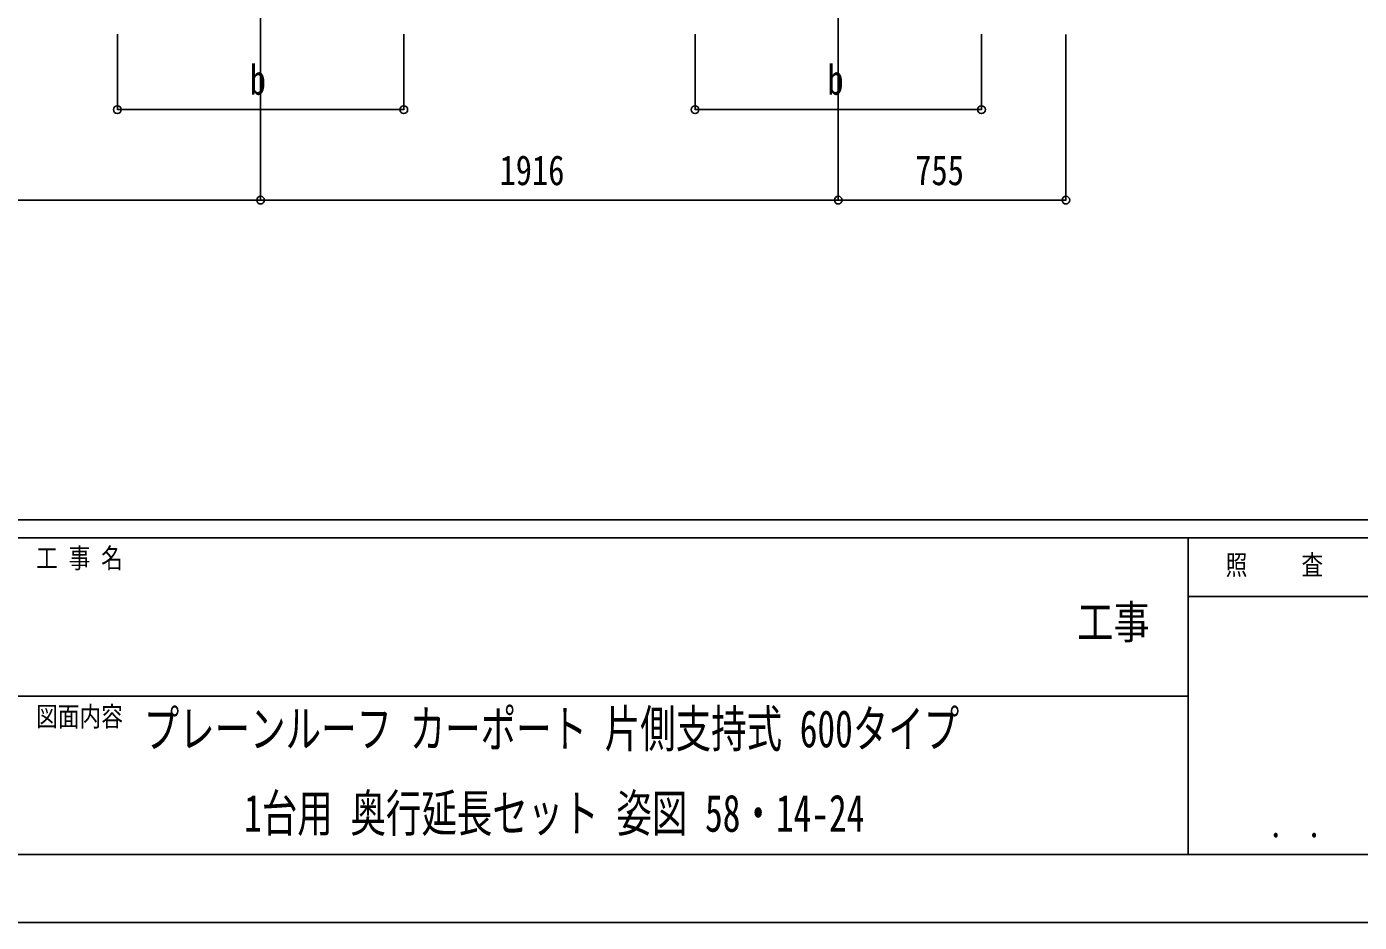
# Model space of a CAD drawing. Units: millimetres, scale not verified. Extents: x -12615 to 12615, y -8910 to 8910.
# Drawn here: x 33 to 4453, y -8910 to -5940 of the extents above; entities that cross this region are included whole.
import ezdxf
from ezdxf.enums import TextEntityAlignment as Align

# ---------------------------------------------------------------- set-up
doc = ezdxf.new("R2010")
doc.units = ezdxf.units.MM
doc.header["$LTSCALE"] = 50
for name, color, linetype in [('0-2_USER1', 3, 'Continuous'), ('0-3_YKK_12', 2, 'Continuous'), ('0-6_YKK_D', 6, 'Continuous'), ('0-7_YKK_ZWAK', 7, 'Continuous')]:
    doc.layers.add(name, color=color, linetype=linetype)
doc.styles.add('ＭＳ ゴシック', font='')
doc.styles.get('ＭＳ ゴシック').set_extended_font_data('MS Gothic')

msp = doc.modelspace()

# ---------------------------------------------------------------- linework, layer by layer
at = {"layer": '0-3_YKK_12'}
for p, q in [((808.42, -5965), (808.42, -2692.61)), ((2724.42, -5965), (2724.42, -2692.61))]:
    msp.add_line(p, q, dxfattribs=at)
at = {"layer": '0-6_YKK_D'}
for p, q in [((333.42, -5964.5), (333.42, -6216)), ((808.42, -5966), (808.42, -6516)), ((808.42, -5966), (808.42, -6516)), ((1283.42, -5964.5), (1283.42, -6216)), ((2249.42, -5964.5), (2249.42, -6216)), ((2724.42, -5966), (2724.42, -6516)), ((2724.42, -5967), (2724.42, -6516)), ((3199.42, -5964.5), (3199.42, -6216)), ((3479.42, -5965.5), (3479.42, -6516)), ((333.42, -6215), (1283.42, -6215)), ((2249.42, -6215), (3199.42, -6215)), ((-2465.58, -6515), (808.42, -6515)), ((2724.42, -6515), (808.42, -6515)), ((3479.42, -6515), (2724.42, -6515))]:
    msp.add_line(p, q, dxfattribs=at)
for centre in [(333.42, -6215), (1283.42, -6215), (2249.42, -6215), (3199.42, -6215), (808.42, -6515), (808.42, -6515), (2724.42, -6515), (2724.42, -6515), (3479.42, -6515)]:
    msp.add_circle(centre, 12.75, dxfattribs=at)
at = {"layer": '0-7_YKK_ZWAK'}
for p, q in [((11685.06, -7575), (-11714.94, -7575)), ((3885.06, -7635), (-14.94, -7635)), ((5955.06, -7830), (3885.06, -7830)), ((-14.94, -8160), (3885.06, -8160)), ((-14.94, -8685), (3885.06, -8685)), ((3885.06, -8685), (5955.06, -8685))]:
    msp.add_line(p, q, dxfattribs=at)
msp.add_lwpolyline([(-12615, -8910), (12615, -8910), (12615, 8910), (-12615, 8910)], close=True, dxfattribs=at)
msp.add_lwpolyline([(5955.06, -7635), (3885.06, -7635), (3885.06, -8685)], dxfattribs=at)

# ---------------------------------------------------------------- texts
at = {"layer": '0-2_USER1', "style": 'ＭＳ ゴシック', "width": 0.7}
for s, p in [('プレーンルーフ カーポート 片側支持式 600タイプ', (420.9, -8366.5)), (' 1台用 奥行延長セット 姿図 58・14-24', (695.3, -8646.5))]:
    msp.add_text(s, height=123.2, dxfattribs=at).set_placement(p, align=Align.BOTTOM_LEFT)
at = {"layer": '0-6_YKK_D', "style": 'ＭＳ ゴシック', "width": 0.8}
for s, p in [('b', (772.42, -6195)), ('b', (2688.42, -6195)), ('1916', (1600.82, -6495)), ('755', (2979.52, -6495))]:
    msp.add_text(s, height=98.97, dxfattribs=at).set_placement(p, align=Align.BOTTOM_LEFT)
at = {"layer": '0-7_YKK_ZWAK', "style": 'ＭＳ ゴシック', "width": 0.8}
for s, height, p in [('工 事 名', 65.98, (63.81, -7755)), ('照     査', 65.98, (4009.26, -7777.5)), ('工事', 110, (3517, -8002.39)), ('図面内容', 65.98, (63.81, -8280)), ('． ．', 77.75, (4155, -8653.06))]:
    msp.add_text(s, height=height, dxfattribs=at).set_placement(p, align=Align.BOTTOM_LEFT)

doc.saveas('drawing.dxf')
